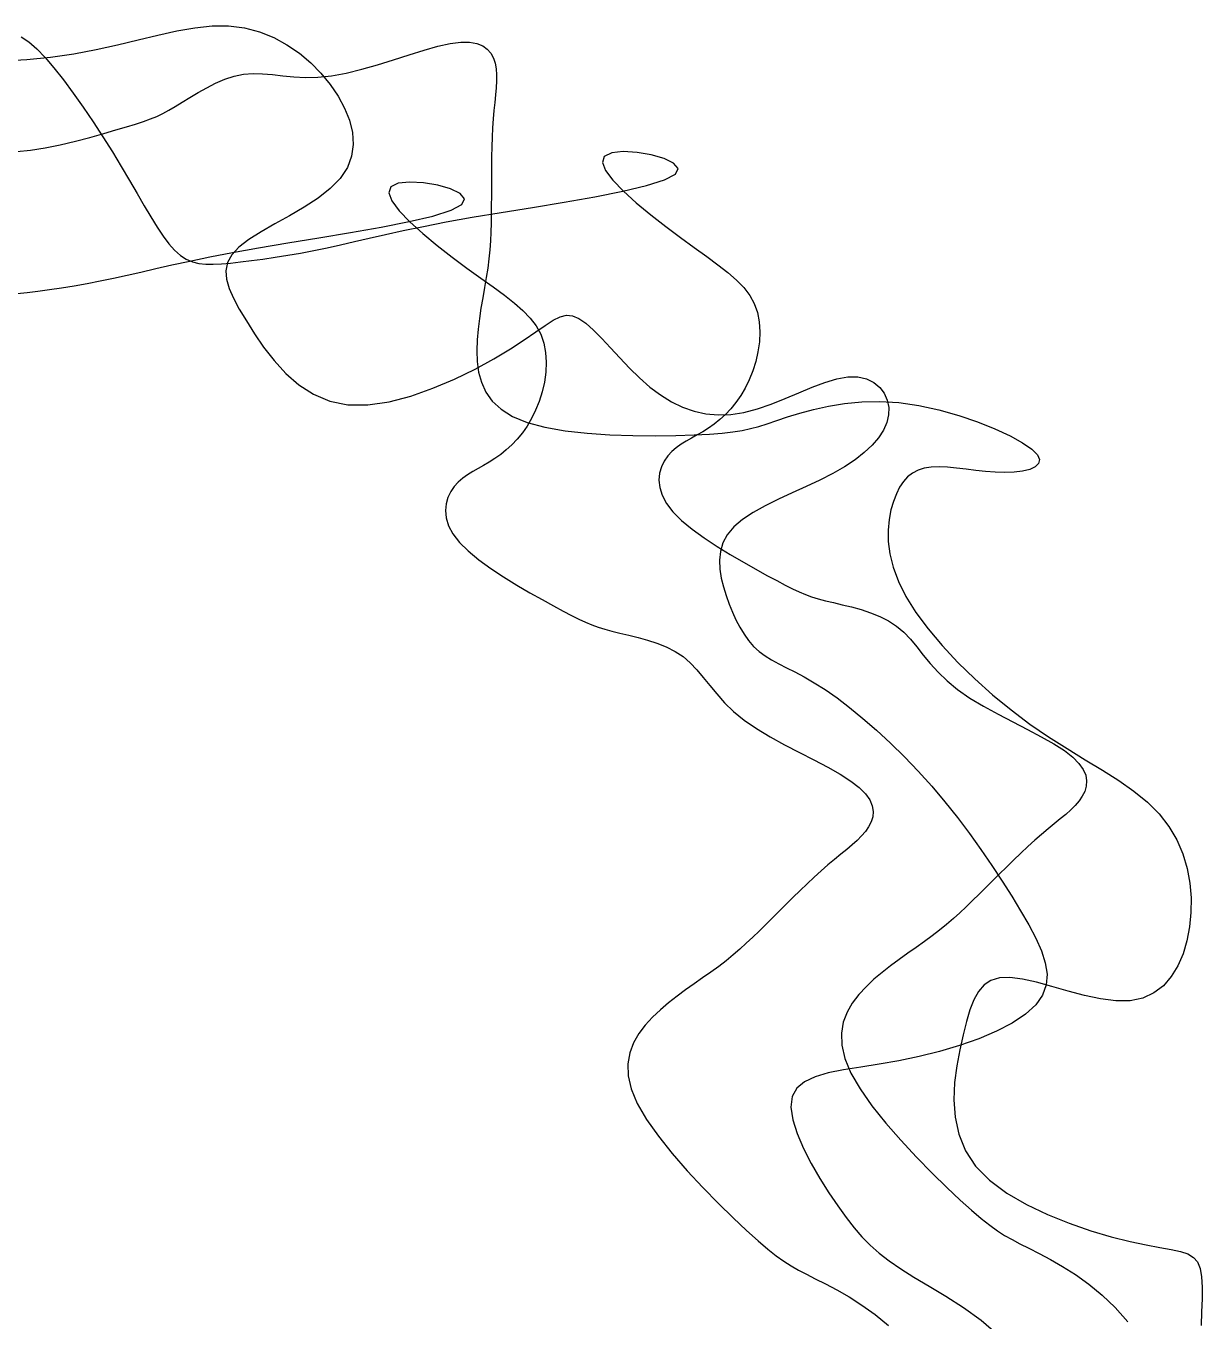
# Model space of a CAD drawing. Extents: x 22.95 to 24.48, y -13.36 to -11.98.
# Drawn here: x 23.822 to 24.403, y -12.701 to -12.062 of the extents above; entities that cross this region are included whole.
import ezdxf

# ---------------------------------------------------------------- set-up
doc = ezdxf.new("R2010")
doc.units = 0
doc.header["$MEASUREMENT"] = 0
doc.layers.get('0').update_dxf_attribs({"linetype": 'CONTINUOUS'})

msp = doc.modelspace()

# ---------------------------------------------------------------- linework, layer by layer
for p, q in [((23.89645, -12.0644), (23.90536, -12.06283)), ((23.90536, -12.06283), (23.9139, -12.06194)), ((23.9139, -12.06194), (23.92206, -12.06191)), ((23.92206, -12.06191), (23.92987, -12.06289)), ((23.92987, -12.06289), (23.93729, -12.06483)), ((23.81967, -12.06723), (23.82349, -12.06981)), ((23.82349, -12.06981), (23.82736, -12.07318)), ((23.86727, -12.07126), (23.87742, -12.06881)), ((23.87742, -12.06881), (23.88714, -12.06646)), ((23.88714, -12.06646), (23.89645, -12.0644)), ((23.93729, -12.06483), (23.9443, -12.06762)), ((23.9443, -12.06762), (23.95087, -12.07117)), ((24.03139, -12.07058), (24.0366, -12.06994)), ((24.0366, -12.06994), (24.04097, -12.06997)), ((24.04097, -12.06997), (24.04456, -12.07061)), ((23.82736, -12.07318), (23.83145, -12.07742)), ((23.83417, -12.07736), (23.84564, -12.07571)), ((23.84564, -12.07571), (23.85669, -12.07363)), ((23.85669, -12.07363), (23.86727, -12.07126)), ((23.95087, -12.07117), (23.95698, -12.07535)), ((23.95698, -12.07535), (23.96258, -12.08008)), ((24.00346, -12.07858), (24.01116, -12.07611)), ((24.01116, -12.07611), (24.01851, -12.07383)), ((24.01851, -12.07383), (24.02532, -12.07192)), ((24.02532, -12.07192), (24.03139, -12.07058)), ((24.04456, -12.07061), (24.04746, -12.07178)), ((24.04746, -12.07178), (24.04974, -12.07341)), ((24.04974, -12.07341), (24.05146, -12.07542)), ((24.05146, -12.07542), (24.05271, -12.07775)), ((23.81063, -12.07918), (23.82243, -12.07852)), ((23.82243, -12.07852), (23.83417, -12.07736)), ((23.83145, -12.07742), (23.83584, -12.08256)), ((23.83584, -12.08256), (23.8405, -12.08848)), ((23.96258, -12.08008), (23.96765, -12.08526)), ((23.98775, -12.08333), (23.9956, -12.08104)), ((23.9956, -12.08104), (24.00346, -12.07858)), ((24.05271, -12.07775), (24.05355, -12.08031)), ((24.05355, -12.08031), (24.05405, -12.08306)), ((24.05405, -12.08306), (24.05428, -12.08598)), ((23.8405, -12.08848), (23.84534, -12.09502)), ((23.91566, -12.09016), (23.92018, -12.08822)), ((23.92018, -12.08822), (23.92479, -12.0867)), ((23.92479, -12.0867), (23.92944, -12.08572)), ((23.92944, -12.08572), (23.9341, -12.08536)), ((23.9341, -12.08536), (23.93884, -12.08548)), ((23.93884, -12.08548), (23.94373, -12.08592)), ((23.94373, -12.08592), (23.94883, -12.08648)), ((23.94883, -12.08648), (23.95422, -12.08701)), ((23.95422, -12.08701), (23.95998, -12.08732)), ((23.95998, -12.08732), (23.96617, -12.08724)), ((23.96617, -12.08724), (23.97287, -12.08658)), ((23.96765, -12.08526), (23.97217, -12.09077)), ((23.97287, -12.08658), (23.98012, -12.08523)), ((23.98012, -12.08523), (23.98775, -12.08333)), ((24.05427, -12.08908), (24.05409, -12.09239)), ((24.05428, -12.08598), (24.05427, -12.08908)), ((23.84534, -12.09502), (23.85027, -12.10201)), ((23.903, -12.09721), (23.90702, -12.09478)), ((23.90702, -12.09478), (23.91126, -12.09239)), ((23.91126, -12.09239), (23.91566, -12.09016)), ((23.97217, -12.09077), (23.97609, -12.09652)), ((24.05379, -12.0959), (24.05341, -12.09963)), ((24.05409, -12.09239), (24.05379, -12.0959)), ((23.85027, -12.10201), (23.85519, -12.10929)), ((23.89255, -12.10355), (23.89574, -12.10171)), ((23.89574, -12.10171), (23.89922, -12.09956)), ((23.89922, -12.09956), (23.903, -12.09721)), ((23.97609, -12.09652), (23.9793, -12.10243)), ((23.9793, -12.10243), (23.98168, -12.10843)), ((24.05341, -12.09963), (24.05301, -12.10359)), ((23.88002, -12.10905), (23.88343, -12.10781)), ((23.88343, -12.10781), (23.88656, -12.10653)), ((23.88656, -12.10653), (23.88954, -12.10513)), ((23.88954, -12.10513), (23.89255, -12.10355)), ((23.98168, -12.10843), (23.98313, -12.11445)), ((24.05264, -12.10779), (24.05235, -12.11223)), ((24.05301, -12.10359), (24.05264, -12.10779)), ((23.85365, -12.11692), (23.8604, -12.11502)), ((23.85519, -12.10929), (23.86003, -12.11671)), ((23.8604, -12.11502), (23.86647, -12.11325)), ((23.86647, -12.11325), (23.8717, -12.1117)), ((23.8717, -12.1117), (23.87616, -12.11032)), ((23.87616, -12.11032), (23.88002, -12.10905)), ((23.98313, -12.11445), (23.98352, -12.12041)), ((24.05235, -12.11223), (24.05212, -12.11687)), ((23.83155, -12.12211), (23.83899, -12.12059)), ((23.83899, -12.12059), (23.84643, -12.11881)), ((23.84643, -12.11881), (23.85365, -12.11692)), ((23.86003, -12.11671), (23.86469, -12.12409)), ((23.98352, -12.12041), (23.98274, -12.12623)), ((24.05196, -12.12165), (24.05185, -12.12652)), ((24.05212, -12.11687), (24.05196, -12.12165)), ((23.81757, -12.12391), (23.82433, -12.12326)), ((23.82433, -12.12326), (23.83155, -12.12211)), ((23.86469, -12.12409), (23.86908, -12.13129)), ((23.98274, -12.12623), (23.98067, -12.13185)), ((24.05185, -12.12652), (24.05178, -12.13144)), ((24.10746, -12.12628), (24.10651, -12.12923)), ((24.11113, -12.12455), (24.10746, -12.12628)), ((24.11683, -12.12395), (24.11113, -12.12455)), ((24.12365, -12.12432), (24.11683, -12.12395)), ((24.13067, -12.1255), (24.12365, -12.12432)), ((24.13699, -12.12732), (24.13067, -12.1255)), ((24.14169, -12.12963), (24.13699, -12.12732)), ((23.86908, -12.13129), (23.87315, -12.13815)), ((23.98067, -12.13185), (23.97718, -12.13719)), ((24.05178, -12.13144), (24.05175, -12.13634)), ((24.10651, -12.12923), (24.10805, -12.13325)), ((24.10805, -12.13325), (24.11165, -12.13808)), ((24.14386, -12.13226), (24.14169, -12.12963)), ((24.14259, -12.13505), (24.14386, -12.13226)), ((23.87315, -12.13815), (23.87691, -12.14462)), ((23.97718, -12.13719), (23.97225, -12.1422)), ((24.00574, -12.13958), (24.00207, -12.14131)), ((24.01144, -12.13898), (24.00574, -12.13958)), ((24.01826, -12.13935), (24.01144, -12.13898)), ((24.02528, -12.14053), (24.01826, -12.13935)), ((24.0316, -12.14235), (24.02528, -12.14053)), ((24.05175, -12.13634), (24.05173, -12.14119)), ((24.11165, -12.13808), (24.11687, -12.1435)), ((24.11657, -12.14344), (24.12832, -12.14067)), ((24.12832, -12.14067), (24.13725, -12.13786)), ((24.13725, -12.13786), (24.14259, -12.13505)), ((23.87691, -12.14462), (23.8804, -12.15065)), ((23.96618, -12.14689), (23.95935, -12.15133)), ((23.97225, -12.1422), (23.96618, -12.14689)), ((24.00207, -12.14131), (24.00112, -12.14427)), ((24.00112, -12.14427), (24.00266, -12.14828)), ((24.0363, -12.14466), (24.0316, -12.14235)), ((24.03847, -12.14729), (24.0363, -12.14466)), ((24.05173, -12.14591), (24.05172, -12.15049)), ((24.05173, -12.14119), (24.05173, -12.14591)), ((24.08765, -12.14884), (24.10276, -12.14617)), ((24.10276, -12.14617), (24.11657, -12.14344)), ((24.11687, -12.1435), (24.12327, -12.14928)), ((23.8804, -12.15065), (23.88367, -12.15619)), ((23.95935, -12.15133), (23.95213, -12.15554)), ((24.00266, -12.14828), (24.00626, -12.15311)), ((24.00626, -12.15311), (24.01148, -12.15854)), ((24.02293, -12.1557), (24.03186, -12.1529)), ((24.03186, -12.1529), (24.0372, -12.15008)), ((24.0372, -12.15008), (24.03847, -12.14729)), ((24.05172, -12.15049), (24.05169, -12.15494)), ((24.05662, -12.15394), (24.07202, -12.15143)), ((24.07202, -12.15143), (24.08765, -12.14884)), ((24.12327, -12.14928), (24.1304, -12.15517)), ((23.88367, -12.15619), (23.88676, -12.1612)), ((23.94491, -12.15957), (23.93807, -12.16348)), ((23.95213, -12.15554), (23.94491, -12.15957)), ((23.99737, -12.1612), (24.01118, -12.15847)), ((24.01118, -12.15847), (24.02293, -12.1557)), ((24.01148, -12.15854), (24.01788, -12.16431)), ((24.01817, -12.16081), (24.02942, -12.15863)), ((24.02942, -12.15863), (24.04222, -12.15634)), ((24.04222, -12.15634), (24.05662, -12.15394)), ((24.05162, -12.15931), (24.05149, -12.16364)), ((24.05169, -12.15494), (24.05162, -12.15931)), ((24.1304, -12.15517), (24.13782, -12.16094)), ((23.88676, -12.1612), (23.88973, -12.16564)), ((23.88973, -12.16564), (23.8926, -12.16947)), ((23.93807, -12.16348), (23.932, -12.16729)), ((23.96663, -12.16646), (23.98226, -12.16387)), ((23.98226, -12.16387), (23.99737, -12.1612)), ((23.99146, -12.16662), (23.99941, -12.1648)), ((23.99941, -12.1648), (24.00824, -12.16286)), ((24.00824, -12.16286), (24.01817, -12.16081)), ((24.01788, -12.16431), (24.02501, -12.1702)), ((24.05149, -12.16364), (24.05128, -12.16797)), ((24.13782, -12.16094), (24.1451, -12.16637)), ((24.1451, -12.16637), (24.15186, -12.17126)), ((23.8926, -12.16947), (23.89543, -12.17263)), ((23.89543, -12.17263), (23.89826, -12.17511)), ((23.92707, -12.17106), (23.92359, -12.17484)), ((23.92404, -12.17367), (23.93683, -12.17138)), ((23.932, -12.16729), (23.92707, -12.17106)), ((23.93683, -12.17138), (23.95123, -12.16897)), ((23.95123, -12.16897), (23.96663, -12.16646)), ((23.95761, -12.17396), (23.96413, -12.17273)), ((23.96413, -12.17273), (23.97071, -12.17138)), ((23.97071, -12.17138), (23.97733, -12.16991)), ((23.97733, -12.16991), (23.98418, -12.16832)), ((23.98418, -12.16832), (23.99146, -12.16662)), ((24.02501, -12.1702), (24.03244, -12.17598)), ((24.05096, -12.17234), (24.05052, -12.1768)), ((24.05128, -12.16797), (24.05096, -12.17234)), ((24.15186, -12.17126), (24.15802, -12.17568)), ((23.89402, -12.17983), (23.90285, -12.1779)), ((23.89826, -12.17511), (23.90116, -12.17696)), ((23.90116, -12.17696), (23.90416, -12.17825)), ((23.90285, -12.1779), (23.91278, -12.17584)), ((23.90416, -12.17825), (23.90735, -12.17905)), ((23.90735, -12.17905), (23.91077, -12.17944)), ((23.91278, -12.17584), (23.92404, -12.17367)), ((23.91855, -12.17929), (23.92303, -12.17889)), ((23.92149, -12.17869), (23.92066, -12.18269)), ((23.92359, -12.17484), (23.92149, -12.17869)), ((23.92303, -12.17889), (23.92796, -12.17837)), ((23.92796, -12.17837), (23.93331, -12.17772)), ((23.93331, -12.17772), (23.939, -12.17696)), ((23.939, -12.17696), (23.94499, -12.17608)), ((23.94499, -12.17608), (23.95121, -12.17508)), ((23.95121, -12.17508), (23.95761, -12.17396)), ((24.03244, -12.17598), (24.03971, -12.1814)), ((24.05052, -12.1768), (24.04993, -12.18137)), ((24.15802, -12.17568), (24.16356, -12.17976)), ((23.86532, -12.18641), (23.87194, -12.18494)), ((23.87194, -12.18494), (23.87879, -12.18336)), ((23.87879, -12.18336), (23.88607, -12.18165)), ((23.88607, -12.18165), (23.89402, -12.17983)), ((23.91077, -12.17944), (23.91449, -12.1795)), ((23.91449, -12.1795), (23.91855, -12.17929)), ((23.92066, -12.18269), (23.92096, -12.1869)), ((24.03971, -12.1814), (24.04647, -12.18629)), ((24.04993, -12.18137), (24.04919, -12.18611)), ((24.16356, -12.17976), (24.16847, -12.18359)), ((24.16847, -12.18359), (24.17273, -12.18731)), ((23.83361, -12.19199), (23.8396, -12.19111)), ((23.8396, -12.19111), (23.84582, -12.19011)), ((23.84582, -12.19011), (23.85223, -12.18899)), ((23.85223, -12.18899), (23.85874, -12.18776)), ((23.85874, -12.18776), (23.86532, -12.18641)), ((23.92096, -12.1869), (23.92226, -12.19142)), ((23.92226, -12.19142), (23.92443, -12.19629)), ((24.04647, -12.18629), (24.05263, -12.19072)), ((24.04834, -12.19099), (24.04745, -12.19599)), ((24.04919, -12.18611), (24.04834, -12.19099)), ((24.05263, -12.19072), (24.05817, -12.19479)), ((24.17273, -12.18731), (24.17633, -12.19103)), ((24.17633, -12.19103), (24.17925, -12.19487)), ((23.81764, -12.19393), (23.82258, -12.1934)), ((23.82258, -12.1934), (23.82792, -12.19275)), ((23.82792, -12.19275), (23.83361, -12.19199)), ((23.92443, -12.19629), (23.92733, -12.20161)), ((24.04745, -12.19599), (24.04659, -12.2011)), ((24.05817, -12.19479), (24.06308, -12.19862)), ((24.17925, -12.19487), (24.18149, -12.19894)), ((23.92733, -12.20161), (23.93083, -12.20745)), ((24.04659, -12.2011), (24.04581, -12.20629)), ((24.06308, -12.19862), (24.06734, -12.20234)), ((24.06734, -12.20234), (24.07094, -12.20606)), ((24.08567, -12.20544), (24.08878, -12.20466)), ((24.08878, -12.20466), (24.09179, -12.20489)), ((24.18149, -12.19894), (24.18302, -12.20333)), ((24.18302, -12.20333), (24.18392, -12.20798)), ((23.93083, -12.20745), (23.93483, -12.21381)), ((24.04581, -12.20629), (24.04517, -12.21155)), ((24.07094, -12.20606), (24.07386, -12.2099)), ((24.07362, -12.2129), (24.07832, -12.20965)), ((24.07386, -12.2099), (24.0761, -12.21397)), ((24.07832, -12.20965), (24.08226, -12.20713)), ((24.08226, -12.20713), (24.08567, -12.20544)), ((24.09179, -12.20489), (24.09494, -12.20619)), ((24.09494, -12.20619), (24.0984, -12.20863)), ((24.0984, -12.20863), (24.10218, -12.21202)), ((24.18392, -12.20798), (24.18422, -12.21281)), ((23.93483, -12.21381), (23.93936, -12.22045)), ((24.04474, -12.21684), (24.04458, -12.22216)), ((24.04517, -12.21155), (24.04474, -12.21684)), ((24.06112, -12.22125), (24.06797, -12.21679)), ((24.06797, -12.21679), (24.07362, -12.2129)), ((24.0761, -12.21397), (24.07764, -12.21836)), ((24.10218, -12.21202), (24.10626, -12.21614)), ((24.10626, -12.21614), (24.1106, -12.22078)), ((24.18422, -12.21281), (24.18399, -12.21773)), ((23.93936, -12.22045), (23.94448, -12.22705)), ((24.04458, -12.22216), (24.04477, -12.22746)), ((24.05294, -12.22614), (24.06112, -12.22125)), ((24.07764, -12.21836), (24.07853, -12.22301)), ((24.07853, -12.22301), (24.07883, -12.22784)), ((24.1106, -12.22078), (24.11518, -12.22571)), ((24.1833, -12.22265), (24.18219, -12.22748)), ((24.18399, -12.21773), (24.1833, -12.22265)), ((23.94448, -12.22705), (23.95025, -12.23332)), ((24.04366, -12.23121), (24.05294, -12.22614)), ((24.04477, -12.22746), (24.04546, -12.23268)), ((24.07883, -12.22784), (24.07861, -12.23276)), ((24.11518, -12.22571), (24.11996, -12.23072)), ((24.18219, -12.22748), (24.18073, -12.23213)), ((23.95025, -12.23332), (23.95672, -12.23895)), ((24.02291, -12.2407), (24.03355, -12.23616)), ((24.03355, -12.23616), (24.04366, -12.23121)), ((24.04546, -12.23268), (24.04681, -12.23774)), ((24.07861, -12.23276), (24.07791, -12.23768)), ((24.11996, -12.23072), (24.12491, -12.23558)), ((24.12491, -12.23558), (24.13002, -12.24007)), ((24.17898, -12.23652), (24.17698, -12.24057)), ((24.18073, -12.23213), (24.17898, -12.23652)), ((24.21636, -12.23779), (24.22229, -12.23601)), ((24.22229, -12.23601), (24.22773, -12.23505)), ((24.22773, -12.23505), (24.2326, -12.23509)), ((24.2326, -12.23509), (24.23685, -12.23605)), ((24.23685, -12.23605), (24.24046, -12.23781)), ((23.95672, -12.23895), (23.96395, -12.24362)), ((24.01203, -12.24453), (24.02291, -12.2407)), ((24.04681, -12.23774), (24.049, -12.24254)), ((24.049, -12.24254), (24.05218, -12.24701)), ((24.0768, -12.24251), (24.07534, -12.24716)), ((24.07791, -12.23768), (24.0768, -12.24251)), ((24.13002, -12.24007), (24.13525, -12.244)), ((24.17698, -12.24057), (24.17478, -12.24429)), ((24.1967, -12.24573), (24.20346, -12.24289)), ((24.20346, -12.24289), (24.21005, -12.24017)), ((24.21005, -12.24017), (24.21636, -12.23779)), ((24.24046, -12.23781), (24.24339, -12.24023)), ((24.24339, -12.24023), (24.24562, -12.24317)), ((23.96395, -12.24362), (23.972, -12.24702)), ((23.972, -12.24702), (23.98094, -12.24885)), ((23.98094, -12.24885), (23.99076, -12.2489)), ((23.99076, -12.2489), (24.00122, -12.24736)), ((24.00122, -12.24736), (24.01203, -12.24453)), ((24.05218, -12.24701), (24.05652, -12.25107)), ((24.07534, -12.24716), (24.07359, -12.25155)), ((24.13525, -12.244), (24.14061, -12.24732)), ((24.14061, -12.24732), (24.14612, -12.24999)), ((24.1724, -12.24769), (24.16988, -12.25077)), ((24.17478, -12.24429), (24.1724, -12.24769)), ((24.18305, -12.25083), (24.18986, -12.24846)), ((24.18986, -12.24846), (24.1967, -12.24573)), ((24.21809, -12.24951), (24.22602, -12.2482)), ((24.22602, -12.2482), (24.23449, -12.24736)), ((24.23449, -12.24736), (24.24346, -12.24715)), ((24.24346, -12.24715), (24.25288, -12.24771)), ((24.24562, -12.24317), (24.24711, -12.24652)), ((24.24711, -12.24652), (24.24784, -12.25013)), ((24.25288, -12.24771), (24.26268, -12.24913)), ((24.26268, -12.24913), (24.27261, -12.2513)), ((24.05652, -12.25107), (24.0622, -12.25463)), ((24.0622, -12.25463), (24.06937, -12.2576)), ((24.07159, -12.25561), (24.06939, -12.25932)), ((24.07359, -12.25155), (24.07159, -12.25561)), ((24.14612, -12.24999), (24.15178, -12.25199)), ((24.15178, -12.25199), (24.15763, -12.25328)), ((24.15763, -12.25328), (24.16367, -12.25383)), ((24.16367, -12.25383), (24.16991, -12.25362)), ((24.16724, -12.25356), (24.16451, -12.25608)), ((24.16988, -12.25077), (24.16724, -12.25356)), ((24.16991, -12.25362), (24.17637, -12.25261)), ((24.17637, -12.25261), (24.18305, -12.25083)), ((24.1926, -12.25662), (24.19795, -12.25485)), ((24.19795, -12.25485), (24.20401, -12.25298)), ((24.20401, -12.25298), (24.21074, -12.25115)), ((24.21074, -12.25115), (24.21809, -12.24951)), ((24.24778, -12.25387), (24.2469, -12.25763)), ((24.24784, -12.25013), (24.24778, -12.25387)), ((24.27261, -12.2513), (24.28236, -12.25405)), ((24.28236, -12.25405), (24.29166, -12.25721)), ((24.06939, -12.25932), (24.06702, -12.26272)), ((24.06937, -12.2576), (24.07811, -12.25993)), ((24.07811, -12.25993), (24.08811, -12.26167)), ((24.08811, -12.26167), (24.09896, -12.26289)), ((24.15608, -12.2621), (24.1533, -12.26371)), ((24.1589, -12.26032), (24.15608, -12.2621)), ((24.16172, -12.25832), (24.1589, -12.26032)), ((24.16451, -12.25608), (24.16172, -12.25832)), ((24.17095, -12.26226), (24.17553, -12.26151)), ((24.17553, -12.26151), (24.17969, -12.26059)), ((24.17969, -12.26059), (24.18373, -12.25948)), ((24.18373, -12.25948), (24.18793, -12.25816)), ((24.18793, -12.25816), (24.1926, -12.25662)), ((24.24523, -12.26138), (24.2428, -12.26509)), ((24.2469, -12.25763), (24.24523, -12.26138)), ((24.29166, -12.25721), (24.30021, -12.26063)), ((24.30021, -12.26063), (24.30772, -12.26412)), ((24.06185, -12.2686), (24.05912, -12.27111)), ((24.06449, -12.2658), (24.06185, -12.2686)), ((24.06702, -12.26272), (24.06449, -12.2658)), ((24.09896, -12.26289), (24.11026, -12.26366)), ((24.11026, -12.26366), (24.1216, -12.26406)), ((24.1216, -12.26406), (24.13257, -12.26416)), ((24.13257, -12.26416), (24.14278, -12.26403)), ((24.14278, -12.26403), (24.15181, -12.26374)), ((24.1454, -12.26831), (24.14302, -12.27001)), ((24.14792, -12.26674), (24.1454, -12.26831)), ((24.15057, -12.26523), (24.14792, -12.26674)), ((24.1533, -12.26371), (24.15057, -12.26523)), ((24.15181, -12.26374), (24.15938, -12.26336)), ((24.15938, -12.26336), (24.16566, -12.26287)), ((24.16566, -12.26287), (24.17095, -12.26226)), ((24.2428, -12.26509), (24.23963, -12.26877)), ((24.30772, -12.26412), (24.31391, -12.26754)), ((24.31391, -12.26754), (24.31847, -12.27071)), ((24.05633, -12.27336), (24.05351, -12.27536)), ((24.05912, -12.27111), (24.05633, -12.27336)), ((24.13883, -12.2741), (24.13708, -12.27662)), ((24.14082, -12.27192), (24.13883, -12.2741)), ((24.14302, -12.27001), (24.14082, -12.27192)), ((24.23576, -12.27238), (24.23122, -12.27592)), ((24.23963, -12.26877), (24.23576, -12.27238)), ((24.31847, -12.27071), (24.3212, -12.27349)), ((24.3212, -12.27349), (24.32224, -12.27587)), ((24.04518, -12.28027), (24.04254, -12.28178)), ((24.04791, -12.27874), (24.04518, -12.28027)), ((24.0507, -12.27713), (24.04791, -12.27874)), ((24.05351, -12.27536), (24.0507, -12.27713)), ((24.13569, -12.27947), (24.13477, -12.2826)), ((24.13708, -12.27662), (24.13569, -12.27947)), ((24.22603, -12.27938), (24.22022, -12.28273)), ((24.23122, -12.27592), (24.22603, -12.27938)), ((24.26229, -12.28113), (24.25957, -12.28253)), ((24.26536, -12.28016), (24.26229, -12.28113)), ((24.26882, -12.27961), (24.26536, -12.28016)), ((24.27267, -12.27947), (24.26882, -12.27961)), ((24.27686, -12.27965), (24.27267, -12.27947)), ((24.28133, -12.28005), (24.27686, -12.27965)), ((24.28599, -12.2806), (24.28133, -12.28005)), ((24.29078, -12.28118), (24.28599, -12.2806)), ((24.29562, -12.28171), (24.29078, -12.28118)), ((24.3174, -12.28069), (24.31385, -12.28156)), ((24.32012, -12.27946), (24.3174, -12.28069)), ((24.32181, -12.27786), (24.32012, -12.27946)), ((24.32224, -12.27587), (24.32181, -12.27786)), ((24.03543, -12.28695), (24.03344, -12.28914)), ((24.03763, -12.28505), (24.03543, -12.28695)), ((24.04001, -12.28334), (24.03763, -12.28505)), ((24.04254, -12.28178), (24.04001, -12.28334)), ((24.13477, -12.2826), (24.13444, -12.286)), ((24.13444, -12.286), (24.13481, -12.28964)), ((24.21385, -12.28597), (24.20712, -12.28914)), ((24.22022, -12.28273), (24.21385, -12.28597)), ((24.25507, -12.2867), (24.25323, -12.28947)), ((24.25718, -12.28439), (24.25507, -12.2867)), ((24.25957, -12.28253), (24.25718, -12.28439)), ((24.30044, -12.2821), (24.29562, -12.28171)), ((24.30516, -12.28224), (24.30044, -12.2821)), ((24.3097, -12.28207), (24.30516, -12.28224)), ((24.31385, -12.28156), (24.3097, -12.28207)), ((24.0317, -12.29166), (24.0303, -12.2945)), ((24.03344, -12.28914), (24.0317, -12.29166)), ((24.13481, -12.28964), (24.13601, -12.29348)), ((24.13601, -12.29348), (24.13814, -12.2975)), ((24.20024, -12.29227), (24.19344, -12.29543)), ((24.20712, -12.28914), (24.20024, -12.29227)), ((24.25161, -12.29273), (24.25019, -12.29647)), ((24.25323, -12.28947), (24.25161, -12.29273)), ((24.02938, -12.29764), (24.02905, -12.30104)), ((24.0303, -12.2945), (24.02938, -12.29764)), ((24.13814, -12.2975), (24.14134, -12.30166)), ((24.18693, -12.29864), (24.18093, -12.30196)), ((24.19344, -12.29543), (24.18693, -12.29864)), ((24.25019, -12.29647), (24.24896, -12.30071)), ((24.02905, -12.30104), (24.02942, -12.30467)), ((24.02942, -12.30467), (24.03062, -12.30851)), ((24.14134, -12.30166), (24.14565, -12.30594)), ((24.14565, -12.30594), (24.15088, -12.31026)), ((24.17567, -12.30542), (24.17136, -12.30907)), ((24.18093, -12.30196), (24.17567, -12.30542)), ((24.24803, -12.30543), (24.24754, -12.31064)), ((24.24896, -12.30071), (24.24803, -12.30543)), ((24.03062, -12.30851), (24.03275, -12.31253)), ((24.03275, -12.31253), (24.03595, -12.3167)), ((24.15088, -12.31026), (24.1568, -12.31455)), ((24.16817, -12.31295), (24.16602, -12.31701)), ((24.17136, -12.30907), (24.16817, -12.31295)), ((24.24754, -12.31064), (24.24762, -12.31631)), ((24.03595, -12.3167), (24.04026, -12.32097)), ((24.1568, -12.31455), (24.16314, -12.31873)), ((24.16314, -12.31873), (24.16965, -12.32274)), ((24.16602, -12.31701), (24.16477, -12.32122)), ((24.24762, -12.31631), (24.24841, -12.32243)), ((24.04026, -12.32097), (24.0455, -12.32529)), ((24.0455, -12.32529), (24.05141, -12.32958)), ((24.16477, -12.32122), (24.16431, -12.32554)), ((24.16431, -12.32554), (24.1645, -12.32991)), ((24.16965, -12.32274), (24.17609, -12.3265)), ((24.24841, -12.32243), (24.25004, -12.32901)), ((24.05141, -12.32958), (24.05775, -12.33377)), ((24.1645, -12.32991), (24.16519, -12.3343)), ((24.17609, -12.3265), (24.18221, -12.32994)), ((24.18221, -12.32994), (24.18776, -12.33298)), ((24.25004, -12.32901), (24.25264, -12.33601)), ((24.05775, -12.33377), (24.06426, -12.33778)), ((24.06426, -12.33778), (24.07071, -12.34154)), ((24.16519, -12.3343), (24.16627, -12.33866)), ((24.16627, -12.33866), (24.1676, -12.34295)), ((24.18776, -12.33298), (24.19255, -12.33558)), ((24.19255, -12.33558), (24.19668, -12.33776)), ((24.19668, -12.33776), (24.20031, -12.33959)), ((24.25264, -12.33601), (24.25636, -12.34345)), ((24.07071, -12.34154), (24.07682, -12.34497)), ((24.07682, -12.34497), (24.08237, -12.34802)), ((24.1676, -12.34295), (24.16907, -12.34712)), ((24.20031, -12.33959), (24.2036, -12.34113)), ((24.2036, -12.34113), (24.20671, -12.34243)), ((24.20671, -12.34243), (24.20981, -12.34355)), ((24.20981, -12.34355), (24.21306, -12.34456)), ((24.21306, -12.34456), (24.21661, -12.34551)), ((24.25636, -12.34345), (24.26127, -12.35128)), ((24.08237, -12.34802), (24.08716, -12.35061)), ((24.08716, -12.35061), (24.09129, -12.35279)), ((24.16907, -12.34712), (24.17067, -12.35114)), ((24.17067, -12.35114), (24.17242, -12.35499)), ((24.21661, -12.34551), (24.22059, -12.34646)), ((24.22059, -12.34646), (24.22493, -12.34747)), ((24.22493, -12.34747), (24.22949, -12.34859)), ((24.22949, -12.34859), (24.23418, -12.34989)), ((24.23418, -12.34989), (24.23886, -12.35143)), ((24.23886, -12.35143), (24.24343, -12.35326)), ((24.26127, -12.35128), (24.26728, -12.35938)), ((24.09129, -12.35279), (24.09492, -12.35462)), ((24.09492, -12.35462), (24.09821, -12.35616)), ((24.09821, -12.35616), (24.10132, -12.35746)), ((24.10132, -12.35746), (24.10442, -12.35859)), ((24.17242, -12.35499), (24.17433, -12.35863)), ((24.24343, -12.35326), (24.24776, -12.35544)), ((24.24776, -12.35544), (24.25174, -12.35804)), ((24.25174, -12.35804), (24.2553, -12.36108)), ((24.10442, -12.35859), (24.10767, -12.35959)), ((24.10767, -12.35959), (24.11123, -12.36054)), ((24.11123, -12.36054), (24.11521, -12.36149)), ((24.11521, -12.36149), (24.11954, -12.3625)), ((24.11954, -12.3625), (24.12411, -12.36363)), ((24.12411, -12.36363), (24.12879, -12.36493)), ((24.17433, -12.35863), (24.17642, -12.36204)), ((24.17642, -12.36204), (24.1787, -12.36518)), ((24.2553, -12.36108), (24.25857, -12.36452)), ((24.26728, -12.35938), (24.27421, -12.36764)), ((24.12879, -12.36493), (24.13348, -12.36646)), ((24.13348, -12.36646), (24.13804, -12.36829)), ((24.13804, -12.36829), (24.14238, -12.37048)), ((24.14238, -12.37048), (24.14636, -12.37307)), ((24.1787, -12.36518), (24.18118, -12.36803)), ((24.18118, -12.36803), (24.18389, -12.37055)), ((24.18389, -12.37055), (24.18683, -12.37275)), ((24.25857, -12.36452), (24.26171, -12.36828)), ((24.26171, -12.36828), (24.26492, -12.37229)), ((24.27421, -12.36764), (24.28193, -12.3759)), ((24.14636, -12.37307), (24.14991, -12.37611)), ((24.14991, -12.37611), (24.15318, -12.37955)), ((24.18683, -12.37275), (24.19003, -12.37472)), ((24.19003, -12.37472), (24.19353, -12.37661)), ((24.19353, -12.37661), (24.19735, -12.37855)), ((24.26492, -12.37229), (24.26836, -12.37647)), ((24.26836, -12.37647), (24.27221, -12.38076)), ((24.28193, -12.3759), (24.29027, -12.38403)), ((24.15318, -12.37955), (24.15632, -12.38331)), ((24.15632, -12.38331), (24.15953, -12.38732)), ((24.19735, -12.37855), (24.20153, -12.38066)), ((24.20153, -12.38066), (24.20608, -12.38308)), ((24.20608, -12.38308), (24.21105, -12.38594)), ((24.27221, -12.38076), (24.27665, -12.38508)), ((24.15953, -12.38732), (24.16297, -12.39151)), ((24.21105, -12.38594), (24.21646, -12.38937)), ((24.21646, -12.38937), (24.22232, -12.39348)), ((24.27665, -12.38508), (24.28185, -12.38936)), ((24.28185, -12.38936), (24.28793, -12.39353)), ((24.29027, -12.38403), (24.29908, -12.39191)), ((24.16297, -12.39151), (24.16682, -12.3958)), ((24.16682, -12.3958), (24.17126, -12.40011)), ((24.22232, -12.39348), (24.22856, -12.39823)), ((24.28793, -12.39353), (24.29468, -12.39758)), ((24.29908, -12.39191), (24.3082, -12.39939)), ((24.17126, -12.40011), (24.17647, -12.40439)), ((24.22856, -12.39823), (24.23509, -12.40357)), ((24.29468, -12.39758), (24.30184, -12.40151)), ((24.30184, -12.40151), (24.30914, -12.40533)), ((24.3082, -12.39939), (24.31748, -12.40634)), ((24.17647, -12.40439), (24.18254, -12.40856)), ((24.18254, -12.40856), (24.18929, -12.41261)), ((24.23509, -12.40357), (24.24183, -12.40944)), ((24.30914, -12.40533), (24.31633, -12.40903)), ((24.31633, -12.40903), (24.32314, -12.41261)), ((24.31748, -12.40634), (24.32676, -12.41268)), ((24.18929, -12.41261), (24.19645, -12.41655)), ((24.24183, -12.40944), (24.24868, -12.41578)), ((24.32314, -12.41261), (24.3293, -12.41608)), ((24.32676, -12.41268), (24.33592, -12.41849)), ((24.19645, -12.41655), (24.20375, -12.42036)), ((24.20375, -12.42036), (24.21094, -12.42406)), ((24.24868, -12.41578), (24.25557, -12.42254)), ((24.3293, -12.41608), (24.33455, -12.41942)), ((24.33455, -12.41942), (24.33868, -12.42265)), ((24.33592, -12.41849), (24.34483, -12.42393)), ((24.21094, -12.42406), (24.21775, -12.42764)), ((24.21775, -12.42764), (24.22391, -12.43111)), ((24.25557, -12.42254), (24.26239, -12.42964)), ((24.33868, -12.42265), (24.34174, -12.42576)), ((24.34174, -12.42576), (24.34383, -12.42876)), ((24.34483, -12.42393), (24.35337, -12.42914)), ((24.22391, -12.43111), (24.22916, -12.43446)), ((24.22916, -12.43446), (24.23329, -12.43769)), ((24.26239, -12.42964), (24.26907, -12.43704)), ((24.34383, -12.42876), (24.34506, -12.43164)), ((24.34506, -12.43164), (24.34551, -12.4344)), ((24.34551, -12.4344), (24.34531, -12.43704)), ((24.35337, -12.42914), (24.3614, -12.43427)), ((24.3614, -12.43427), (24.36882, -12.43947)), ((24.23329, -12.43769), (24.23636, -12.4408)), ((24.23636, -12.4408), (24.23845, -12.44379)), ((24.26907, -12.43704), (24.27553, -12.44468)), ((24.34455, -12.43956), (24.34333, -12.44197)), ((24.34531, -12.43704), (24.34455, -12.43956)), ((24.36882, -12.43947), (24.37548, -12.44487)), ((24.23845, -12.44379), (24.23967, -12.44667)), ((24.23967, -12.44667), (24.24013, -12.44943)), ((24.27553, -12.44468), (24.28174, -12.45247)), ((24.33984, -12.44649), (24.33764, -12.44869)), ((24.34175, -12.44427), (24.33984, -12.44649)), ((24.34333, -12.44197), (24.34175, -12.44427)), ((24.37548, -12.44487), (24.38127, -12.45062)), ((24.23992, -12.45207), (24.23916, -12.4546)), ((24.24013, -12.44943), (24.23992, -12.45207)), ((24.28174, -12.45247), (24.28768, -12.46035)), ((24.33248, -12.45317), (24.32957, -12.45554)), ((24.33518, -12.4509), (24.33248, -12.45317)), ((24.33764, -12.44869), (24.33518, -12.4509)), ((24.38127, -12.45062), (24.3861, -12.45683)), ((24.23636, -12.4593), (24.23445, -12.46153)), ((24.23794, -12.45701), (24.23636, -12.4593)), ((24.23916, -12.4546), (24.23794, -12.45701)), ((24.32649, -12.45805), (24.32326, -12.46076)), ((24.32957, -12.45554), (24.32649, -12.45805)), ((24.3861, -12.45683), (24.38998, -12.46345)), ((24.22979, -12.46593), (24.22709, -12.4682)), ((24.23225, -12.46372), (24.22979, -12.46593)), ((24.23445, -12.46153), (24.23225, -12.46372)), ((24.28768, -12.46035), (24.29335, -12.46825)), ((24.31991, -12.46369), (24.31647, -12.46681)), ((24.32326, -12.46076), (24.31991, -12.46369)), ((24.38998, -12.46345), (24.39296, -12.47039)), ((24.2211, -12.47309), (24.21787, -12.4758)), ((24.22418, -12.47057), (24.2211, -12.47309)), ((24.22709, -12.4682), (24.22418, -12.47057)), ((24.29335, -12.46825), (24.29872, -12.47609)), ((24.31298, -12.47008), (24.30946, -12.47345)), ((24.31647, -12.46681), (24.31298, -12.47008)), ((24.39296, -12.47039), (24.39511, -12.47754)), ((24.21452, -12.47873), (24.21109, -12.48184)), ((24.21787, -12.4758), (24.21452, -12.47873)), ((24.29872, -12.47609), (24.30378, -12.4838)), ((24.30593, -12.47688), (24.30244, -12.48032)), ((24.30946, -12.47345), (24.30593, -12.47688)), ((24.39511, -12.47754), (24.39646, -12.48481)), ((24.20759, -12.48511), (24.20407, -12.48848)), ((24.21109, -12.48184), (24.20759, -12.48511)), ((24.299, -12.48373), (24.29566, -12.48707)), ((24.30244, -12.48032), (24.299, -12.48373)), ((24.30378, -12.4838), (24.30852, -12.4913)), ((24.39646, -12.48481), (24.39708, -12.49212)), ((24.20054, -12.49191), (24.19705, -12.49535)), ((24.20407, -12.48848), (24.20054, -12.49191)), ((24.29241, -12.4903), (24.28925, -12.49343)), ((24.29566, -12.48707), (24.29241, -12.4903)), ((24.30852, -12.4913), (24.31292, -12.49852)), ((24.39708, -12.49212), (24.39701, -12.49937)), ((24.19705, -12.49535), (24.19361, -12.49876)), ((24.28611, -12.49647), (24.28295, -12.49944)), ((24.28925, -12.49343), (24.28611, -12.49647)), ((24.31292, -12.49852), (24.31694, -12.5054)), ((24.19027, -12.5021), (24.18703, -12.50534)), ((24.19361, -12.49876), (24.19027, -12.5021)), ((24.27974, -12.50235), (24.27642, -12.50522)), ((24.28295, -12.49944), (24.27974, -12.50235)), ((24.39701, -12.49937), (24.3963, -12.50646)), ((24.18386, -12.50847), (24.18072, -12.51151)), ((24.18703, -12.50534), (24.18386, -12.50847)), ((24.26931, -12.51087), (24.26544, -12.5137)), ((24.27296, -12.50805), (24.26931, -12.51087)), ((24.27642, -12.50522), (24.27296, -12.50805)), ((24.31694, -12.5054), (24.32044, -12.51195)), ((24.3963, -12.50646), (24.395, -12.51329)), ((24.17435, -12.51738), (24.17104, -12.52025)), ((24.17756, -12.51448), (24.17435, -12.51738)), ((24.18072, -12.51151), (24.17756, -12.51448)), ((24.26139, -12.51655), (24.25722, -12.51946)), ((24.26544, -12.5137), (24.26139, -12.51655)), ((24.32044, -12.51195), (24.32323, -12.51817)), ((24.395, -12.51329), (24.39309, -12.51974)), ((24.16757, -12.52309), (24.16392, -12.52591)), ((24.17104, -12.52025), (24.16757, -12.52309)), ((24.253, -12.52246), (24.24877, -12.52558)), ((24.25722, -12.51946), (24.253, -12.52246)), ((24.32323, -12.51817), (24.32513, -12.52408)), ((24.32513, -12.52408), (24.32599, -12.5297)), ((24.39309, -12.51974), (24.39054, -12.52568)), ((24.16005, -12.52873), (24.156, -12.53158)), ((24.16392, -12.52591), (24.16005, -12.52873)), ((24.24461, -12.52884), (24.24056, -12.53228)), ((24.24877, -12.52558), (24.24461, -12.52884)), ((24.32599, -12.5297), (24.3256, -12.53504)), ((24.39054, -12.52568), (24.38731, -12.53095)), ((24.15183, -12.53449), (24.14761, -12.53749)), ((24.156, -12.53158), (24.15183, -12.53449)), ((24.23669, -12.53593), (24.23307, -12.53981)), ((24.24056, -12.53228), (24.23669, -12.53593)), ((24.29489, -12.53503), (24.29212, -12.53823)), ((24.2983, -12.53279), (24.29489, -12.53503)), ((24.3025, -12.53155), (24.2983, -12.53279)), ((24.30764, -12.53135), (24.3025, -12.53155)), ((24.31379, -12.53216), (24.30764, -12.53135)), ((24.32078, -12.53376), (24.31379, -12.53216)), ((24.32837, -12.53583), (24.32078, -12.53376)), ((24.3256, -12.53504), (24.32381, -12.54012)), ((24.33633, -12.53808), (24.32837, -12.53583)), ((24.38337, -12.53544), (24.3787, -12.53901)), ((24.38731, -12.53095), (24.38337, -12.53544)), ((24.14339, -12.54061), (24.13922, -12.54388)), ((24.14761, -12.53749), (24.14339, -12.54061)), ((24.23307, -12.53981), (24.22987, -12.54399)), ((24.28985, -12.54234), (24.28793, -12.54732)), ((24.29212, -12.53823), (24.28985, -12.54234)), ((24.32381, -12.54012), (24.32044, -12.54494)), ((24.34441, -12.54021), (24.33633, -12.53808)), ((24.35238, -12.54191), (24.34441, -12.54021)), ((24.36, -12.54288), (24.35238, -12.54191)), ((24.36702, -12.54283), (24.36, -12.54288)), ((24.37326, -12.54151), (24.36702, -12.54283)), ((24.3787, -12.53901), (24.37326, -12.54151)), ((24.13517, -12.54732), (24.1313, -12.55096)), ((24.13922, -12.54388), (24.13517, -12.54732)), ((24.22725, -12.54852), (24.2254, -12.55347)), ((24.22987, -12.54399), (24.22725, -12.54852)), ((24.28793, -12.54732), (24.28622, -12.55313)), ((24.31537, -12.54952), (24.30881, -12.55384)), ((24.32044, -12.54494), (24.31537, -12.54952)), ((24.12768, -12.55485), (24.12448, -12.55903)), ((24.1313, -12.55096), (24.12768, -12.55485)), ((24.2254, -12.55347), (24.22449, -12.55888)), ((24.28622, -12.55313), (24.28457, -12.55973)), ((24.30881, -12.55384), (24.30101, -12.55787)), ((24.12448, -12.55903), (24.12186, -12.56356)), ((24.22449, -12.55888), (24.22469, -12.56482)), ((24.29225, -12.56157), (24.28278, -12.56491)), ((24.28457, -12.55973), (24.2829, -12.56706)), ((24.30101, -12.55787), (24.29225, -12.56157)), ((24.12001, -12.5685), (24.1191, -12.57391)), ((24.12186, -12.56356), (24.12001, -12.5685)), ((24.22469, -12.56482), (24.22619, -12.57135)), ((24.27287, -12.56788), (24.26279, -12.57043)), ((24.28278, -12.56491), (24.27287, -12.56788)), ((24.2829, -12.56706), (24.28141, -12.57496)), ((24.1191, -12.57391), (24.1193, -12.57985)), ((24.22619, -12.57135), (24.22916, -12.57852)), ((24.24313, -12.57422), (24.234, -12.57564)), ((24.25279, -12.57254), (24.24313, -12.57422)), ((24.26279, -12.57043), (24.25279, -12.57254)), ((24.28141, -12.57496), (24.28036, -12.58325)), ((24.1193, -12.57985), (24.1208, -12.58638)), ((24.21154, -12.58036), (24.20628, -12.58278)), ((24.21802, -12.5785), (24.21154, -12.58036)), ((24.22557, -12.577), (24.21802, -12.5785)), ((24.234, -12.57564), (24.22557, -12.577)), ((24.22916, -12.57852), (24.23369, -12.58635)), ((24.1208, -12.58638), (24.12377, -12.59356)), ((24.20243, -12.58596), (24.20017, -12.59011)), ((24.20628, -12.58278), (24.20243, -12.58596)), ((24.23369, -12.58635), (24.23953, -12.59465)), ((24.28036, -12.58325), (24.28, -12.59176)), ((24.12377, -12.59356), (24.1283, -12.60138)), ((24.20017, -12.59011), (24.1996, -12.59536)), ((24.28, -12.59176), (24.2806, -12.60031)), ((24.1996, -12.59536), (24.20052, -12.60154)), ((24.23953, -12.59465), (24.24634, -12.60319)), ((24.2806, -12.60031), (24.28241, -12.60873)), ((24.1283, -12.60138), (24.13414, -12.60968)), ((24.20052, -12.60154), (24.20268, -12.60839)), ((24.24634, -12.60319), (24.25378, -12.61172)), ((24.13414, -12.60968), (24.14095, -12.61822)), ((24.20268, -12.60839), (24.20581, -12.61567)), ((24.25378, -12.61172), (24.26152, -12.62002)), ((24.28241, -12.60873), (24.2857, -12.61683)), ((24.14095, -12.61822), (24.14839, -12.62675)), ((24.20581, -12.61567), (24.20964, -12.62313)), ((24.26152, -12.62002), (24.26921, -12.62785)), ((24.2857, -12.61683), (24.29072, -12.62444)), ((24.20964, -12.62313), (24.21391, -12.63051)), ((24.29072, -12.62444), (24.29763, -12.63142)), ((24.14839, -12.62675), (24.15613, -12.63505)), ((24.21391, -12.63051), (24.21836, -12.63757)), ((24.26921, -12.62785), (24.27652, -12.63497)), ((24.29763, -12.63142), (24.30612, -12.63773)), ((24.15613, -12.63505), (24.16382, -12.64288)), ((24.21836, -12.63757), (24.22272, -12.64406)), ((24.27652, -12.63497), (24.28311, -12.64116)), ((24.30612, -12.63773), (24.31577, -12.64337)), ((24.16382, -12.64288), (24.17113, -12.65001)), ((24.22272, -12.64406), (24.2268, -12.64979)), ((24.28311, -12.64116), (24.28873, -12.64624)), ((24.31577, -12.64337), (24.32616, -12.64835)), ((24.17113, -12.65001), (24.17772, -12.65619)), ((24.2268, -12.64979), (24.23071, -12.65484)), ((24.28873, -12.64624), (24.29352, -12.65034)), ((24.29352, -12.65034), (24.29769, -12.65365)), ((24.32616, -12.64835), (24.3369, -12.65266)), ((24.17772, -12.65619), (24.18334, -12.66127)), ((24.23071, -12.65484), (24.23461, -12.65936)), ((24.29769, -12.65365), (24.30146, -12.65635)), ((24.30146, -12.65635), (24.30505, -12.65864)), ((24.3369, -12.65266), (24.34755, -12.65631)), ((24.34755, -12.65631), (24.3577, -12.6593)), ((24.18334, -12.66127), (24.18813, -12.66537)), ((24.23461, -12.65936), (24.23869, -12.6635)), ((24.23869, -12.6635), (24.24313, -12.66741)), ((24.30505, -12.65864), (24.30869, -12.66071)), ((24.30869, -12.66071), (24.3126, -12.66276)), ((24.3126, -12.66276), (24.31698, -12.66496)), ((24.3577, -12.6593), (24.36693, -12.66162)), ((24.36693, -12.66162), (24.37493, -12.66331)), ((24.37493, -12.66331), (24.38168, -12.66456)), ((24.38168, -12.66456), (24.3873, -12.66557)), ((24.18813, -12.66537), (24.1923, -12.66868)), ((24.1923, -12.66868), (24.19607, -12.67138)), ((24.24313, -12.66741), (24.24809, -12.67123)), ((24.31698, -12.66496), (24.32202, -12.6675)), ((24.32202, -12.6675), (24.32763, -12.67046)), ((24.32763, -12.67046), (24.33368, -12.67392)), ((24.3873, -12.66557), (24.39186, -12.66658)), ((24.39186, -12.66658), (24.39547, -12.6678)), ((24.39547, -12.6678), (24.39822, -12.66945)), ((24.39822, -12.66945), (24.40019, -12.67174)), ((24.19607, -12.67138), (24.19966, -12.67368)), ((24.19966, -12.67368), (24.2033, -12.67575)), ((24.2033, -12.67575), (24.20721, -12.67779)), ((24.24809, -12.67123), (24.25376, -12.6751)), ((24.25376, -12.6751), (24.2603, -12.67919)), ((24.33368, -12.67392), (24.34004, -12.67796)), ((24.40019, -12.67174), (24.4015, -12.67489)), ((24.4015, -12.67489), (24.40222, -12.67905)), ((24.20721, -12.67779), (24.2116, -12.68)), ((24.2116, -12.68), (24.21663, -12.68253)), ((24.21663, -12.68253), (24.22224, -12.6855)), ((24.2603, -12.67919), (24.26783, -12.68362)), ((24.26783, -12.68362), (24.27608, -12.68856)), ((24.34004, -12.67796), (24.34657, -12.68264)), ((24.34657, -12.68264), (24.35315, -12.68804)), ((24.40222, -12.67905), (24.4025, -12.68413)), ((24.22224, -12.6855), (24.22829, -12.68896)), ((24.22829, -12.68896), (24.23465, -12.69299)), ((24.27608, -12.68856), (24.28475, -12.69414)), ((24.35315, -12.68804), (24.35964, -12.69423)), ((24.40247, -12.68992), (24.40226, -12.69627)), ((24.4025, -12.68413), (24.40247, -12.68992)), ((24.23465, -12.69299), (24.24118, -12.69767)), ((24.28475, -12.69414), (24.2935, -12.70051)), ((24.35964, -12.69423), (24.36591, -12.70129)), ((24.40226, -12.69627), (24.402, -12.703)), ((24.24118, -12.69767), (24.24776, -12.70307)), ((24.2935, -12.70051), (24.30202, -12.70783))]:
    msp.add_line(p, q)

doc.saveas('drawing.dxf')
